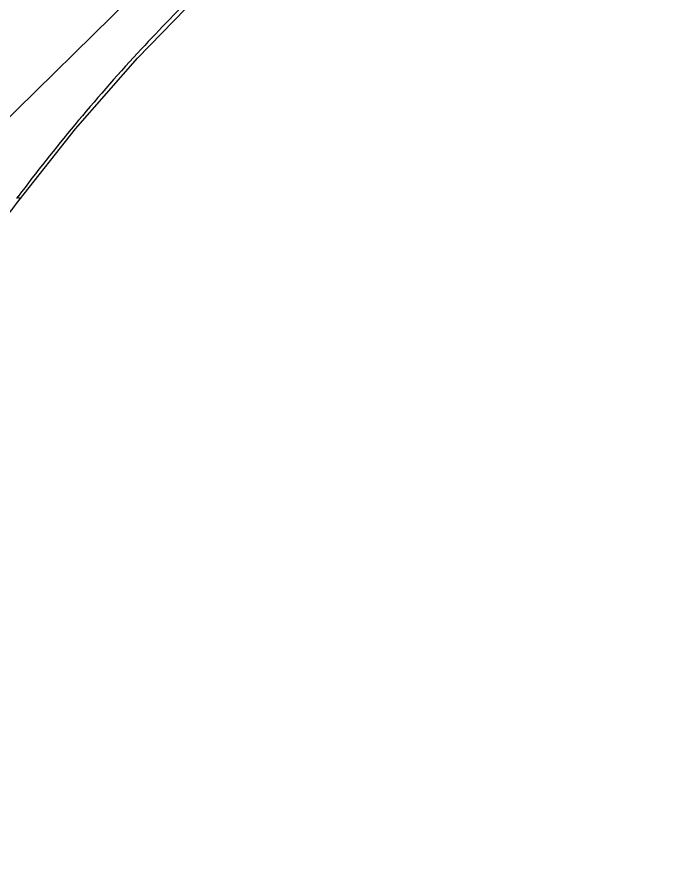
# Model space of a CAD drawing. Header units: millimetres. Extents: x 1786 to 2940, y -3417 to -1928.
# Drawn here: x 1978.75 to 1994.57, y -2906.41 to -2886.26 of the extents above; entities that cross this region are included whole.
import ezdxf

# ---------------------------------------------------------------- set-up
doc = ezdxf.new("R2010")
doc.units = ezdxf.units.MM

# ---------------------------------------------------------------- blocks, each defined once
blk = doc.blocks.new('*u7')
at = {"color": 7, "linetype": 'Continuous'}
blk.add_line((57.314, -46.51, 0), (5.595, -97.377, 0), dxfattribs=at)
at = {"color": 7, "linetype": 'Continuous', "elevation": 0}
blk.add_lwpolyline([(39.798, -66.219), (41.306, -64.312), (42.964, -62.418), (44.584, -60.748)], dxfattribs=at)
at = {"color": 7, "linetype": 'Continuous'}
blk.add_arc((24.493, -54.606, 0), 19.131, 322.8193, 323.0096, dxfattribs=at)
for points, start_tangent, end_tangent in [([(44.517, -60.684, 0), (42.967, -62.283, 0), (41.287, -64.202, 0), (39.773, -66.116, 0)], (-0.713374, -0.700783), (-0.601582, -0.798811)), ([(36.368, -69.651, 0), (37.504, -68.733, 0), (38.69, -67.556, 0), (39.798, -66.219, 0)], (0.809252, 0.587462), (0.601681, 0.798737)), ([(39.773, -66.116, 0), (39.802, -66.174, 0), (39.804, -66.201, 0), (39.798, -66.219, 0)], (0.553584, -0.832793), (-0.598002, -0.801494))]:
    blk.add_spline(points, degree=3, dxfattribs=dict(at, start_tangent=start_tangent, end_tangent=end_tangent))

msp = doc.modelspace()

# ---------------------------------------------------------------- block references
at = {"xscale": 0.9, "yscale": 0.9, "zscale": 0.9}
msp.add_blockref('*u7', (1942.99, -2831.081, 0), dxfattribs=at)

doc.saveas('drawing.dxf')
